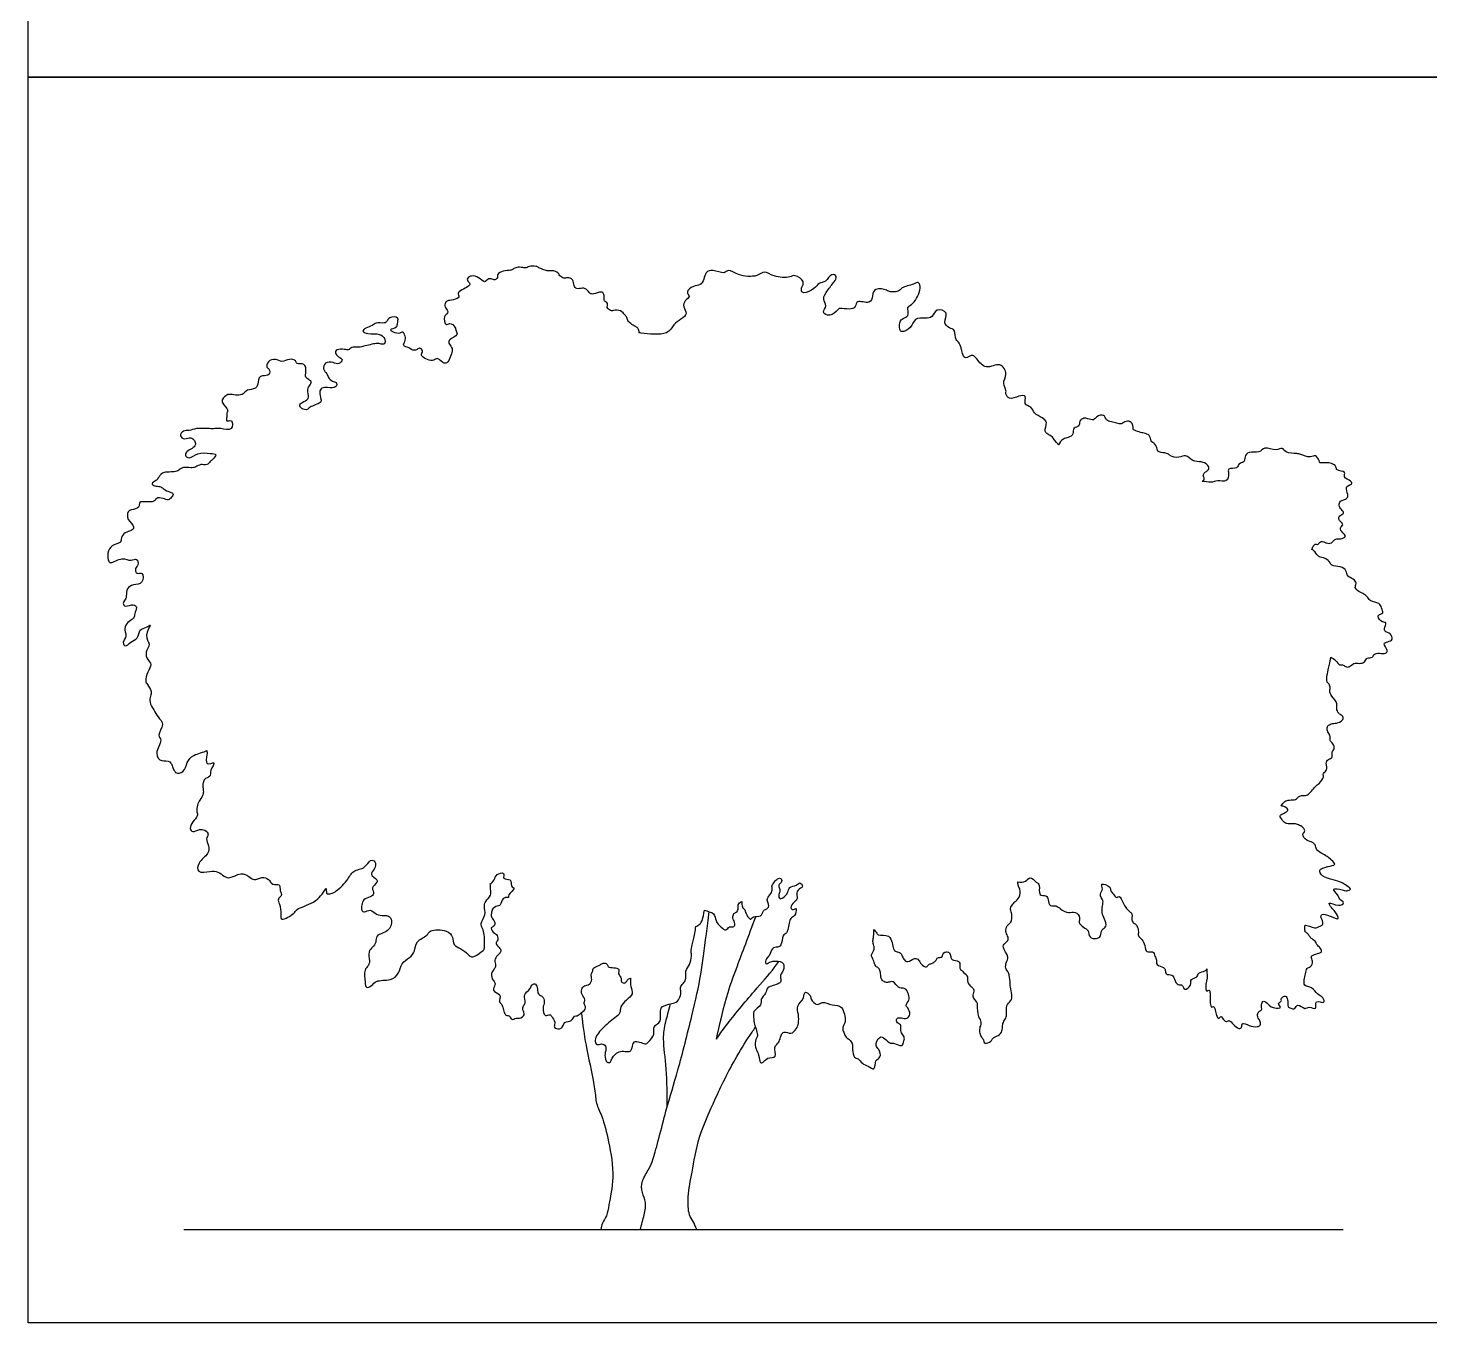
# Model space of a CAD drawing. Header units: millimetres. Extents: x 34 to 295, y 0 to 64.
# Drawn here: x 34.25 to 59.15, y 0.16 to 23.16 of the extents above; entities that cross this region are included whole.
import ezdxf

# ---------------------------------------------------------------- set-up
doc = ezdxf.new("R2010")
doc.units = ezdxf.units.MM
for name, color, linetype, true_color in [('AG-DIAGRAM', 7, 'Continuous', 0xfecc66), ('AG-PLANTS', 7, 'Continuous', 0x66ccff), ('X-VPRT', 6, 'Continuous', 0xff00ff)]:
    doc.layers.add(name, color=color, linetype=linetype, true_color=true_color)

msp = doc.modelspace()

# ---------------------------------------------------------------- linework, layer by layer
at = {"layer": 'AG-DIAGRAM'}
msp.add_lwpolyline([(37.015, 1.815), (57.603, 1.815)], dxfattribs=at)
at = {"layer": 'AG-PLANTS'}
for points, knots in [([(45.104, 17.743), (45.101, 17.77), (45.089, 17.825), (45.045, 17.85), (44.996, 17.871), (44.907, 17.94), (44.898, 17.978), (44.87, 18.045), (44.843, 18.059), (44.779, 18.154), (44.647, 18.141), (44.612, 18.127), (44.536, 18.169), (44.533, 18.208), (44.554, 18.273), (44.475, 18.305), (44.482, 18.369), (44.477, 18.437), (44.43, 18.486), (44.292, 18.422), (44.226, 18.435), (44.205, 18.476), (44.143, 18.532), (44.096, 18.538), (43.987, 18.512), (43.934, 18.579), (43.94, 18.7), (43.825, 18.725), (43.768, 18.703), (43.687, 18.749), (43.68, 18.795), (43.585, 18.858), (43.472, 18.825), (43.319, 18.897), (43.276, 18.929), (43.145, 18.931), (43.116, 18.894), (43.03, 18.897), (42.927, 18.917), (42.864, 18.872), (42.818, 18.846), (42.687, 18.849), (42.576, 18.79), (42.596, 18.72), (42.536, 18.67), (42.48, 18.706), (42.409, 18.703), (42.351, 18.615), (42.255, 18.739), (42.129, 18.763), (42.051, 18.723), (42.044, 18.67), (42.098, 18.629), (42.099, 18.56), (41.855, 18.476), (41.903, 18.402), (41.898, 18.353), (41.764, 18.319), (41.667, 18.312), (41.638, 18.214), (41.694, 18.151), (41.713, 18.086), (41.62, 18.047), (41.658, 17.843), (41.74, 17.936), (41.844, 17.847), (41.842, 17.779), (41.899, 17.698), (41.726, 17.63), (41.712, 17.557), (41.784, 17.482), (41.785, 17.401), (41.689, 17.13), (41.561, 17.266), (41.496, 17.297), (41.439, 17.215), (41.181, 17.329), (41.284, 17.414), (41.197, 17.491), (41.151, 17.426), (41.078, 17.433), (41.041, 17.457), (40.984, 17.49), (40.898, 17.51), (40.947, 17.589), (40.957, 17.681), (40.904, 17.772), (40.848, 17.719), (40.742, 17.742), (40.647, 17.807), (40.812, 17.835), (40.799, 17.898), (40.852, 18.035), (40.656, 18.025), (40.625, 17.945), (40.577, 17.905), (40.424, 17.931), (40.365, 17.863), (40.249, 17.834), (40.166, 17.767), (40.296, 17.709), (40.487, 17.741), (40.569, 17.658), (40.591, 17.624), (40.594, 17.527), (40.493, 17.549), (40.433, 17.561), (40.207, 17.499), (40.101, 17.479), (39.996, 17.495), (39.934, 17.422), (39.838, 17.464), (39.709, 17.437), (39.704, 17.383), (39.754, 17.31), (39.858, 17.277), (39.767, 17.168), (39.669, 17.223), (39.516, 17.228), (39.474, 17.094), (39.561, 17.019), (39.578, 16.949), (39.65, 16.874), (39.735, 16.874), (39.733, 16.755), (39.566, 16.77), (39.465, 16.77), (39.411, 16.692), (39.454, 16.567), (39.458, 16.488), (39.244, 16.435), (39.218, 16.362), (39.107, 16.39), (39.061, 16.448), (39.112, 16.517), (39.253, 16.555), (39.214, 16.694), (39.215, 16.778), (39.305, 16.86), (39.24, 16.912), (39.164, 16.948), (39.194, 17.054), (39.174, 17.216), (39.012, 17.177), (39.009, 17.258), (38.885, 17.29), (38.757, 17.205), (38.649, 17.291), (38.502, 17.247), (38.476, 17.122), (38.538, 17.106), (38.555, 16.977), (38.41, 16.983), (38.337, 16.952), (38.335, 16.786), (38.254, 16.738), (38.109, 16.724), (38.081, 16.645), (37.96, 16.625), (37.852, 16.652), (37.779, 16.646), (37.694, 16.572), (37.687, 16.484), (37.818, 16.379), (37.768, 16.314), (37.787, 16.253), (37.755, 16.149), (37.884, 16.221), (37.89, 15.976), (37.666, 16.054), (37.564, 16.038), (37.47, 16.038), (37.237, 16.057), (37.118, 15.996), (37.003, 16.015), (36.928, 15.906), (37.033, 15.838), (37.14, 15.902), (37.208, 15.83), (37.236, 15.753), (37.166, 15.68), (37.074, 15.646), (37.021, 15.568), (37.119, 15.491), (37.263, 15.627), (37.466, 15.599), (37.622, 15.591), (37.526, 15.493), (37.484, 15.46), (37.43, 15.38), (37.31, 15.419), (37.229, 15.351), (37.14, 15.342), (37.008, 15.362), (36.937, 15.312), (36.872, 15.258), (36.623, 15.286), (36.564, 15.161), (36.528, 15.116), (36.422, 15.067), (36.502, 15.013), (36.594, 15.018), (36.649, 14.977), (36.725, 14.921), (36.849, 14.899), (36.797, 14.816), (36.74, 14.757), (36.65, 14.809), (36.523, 14.819), (36.495, 14.731), (36.333, 14.741), (36.216, 14.748), (36.237, 14.624), (36.083, 14.6), (36.016, 14.573), (35.998, 14.413), (36.162, 14.303), (36.079, 14.214), (35.969, 14.207), (35.894, 14.103), (35.908, 14.008), (35.766, 13.987), (35.656, 13.885), (35.663, 13.707), (35.715, 13.628), (35.921, 13.775), (36.069, 13.671), (36.189, 13.757), (36.217, 13.61), (36.142, 13.572), (36.17, 13.435), (36.303, 13.515), (36.296, 13.271), (36.12, 13.276), (35.993, 13.211), (35.997, 13.071), (35.984, 13.005), (35.919, 12.938), (35.982, 12.862), (36.117, 12.939), (36.196, 12.861), (36.135, 12.757), (36.139, 12.673), (36.063, 12.631), (35.976, 12.557), (35.958, 12.431), (36.013, 12.357), (35.913, 12.248), (35.982, 12.147), (36.071, 12.264), (36.209, 12.304), (36.218, 12.485), (36.347, 12.494), (36.464, 12.601), (36.297, 12.352), (36.442, 12.219), (36.321, 12.072), (36.364, 11.934), (36.459, 11.856), (36.369, 11.717), (36.327, 11.561), (36.364, 11.496), (36.456, 11.375), (36.419, 11.291), (36.4, 11.176), (36.486, 11.044), (36.549, 10.917), (36.687, 10.793), (36.532, 10.592), (36.65, 10.507), (36.483, 10.275), (36.611, 10.106), (36.8, 10.18), (36.832, 9.887), (37.032, 9.933), (37.066, 10.118), (37.176, 10.258), (37.367, 10.291), (37.427, 10.324)], [325.026237, 325.026237, 325.026237, 325.026237, 325.303499, 325.612477, 325.931511, 326.371476, 326.647741, 326.992968, 327.227567, 327.65939, 328.127216, 328.395722, 328.763882, 329.023764, 329.342867, 329.693363, 330.014108, 330.362079, 330.668676, 331.177097, 331.506952, 331.787271, 332.164392, 332.461201, 332.888788, 333.248345, 333.687041, 334.102235, 334.439747, 334.818363, 335.102274, 335.520073, 335.984425, 336.517488, 336.846906, 337.307956, 337.586633, 337.965743, 338.403694, 338.760323, 339.062308, 339.550552, 339.996294, 340.322338, 340.651693, 340.980608, 341.323691, 341.68931, 342.164572, 342.645089, 343.016439, 343.290988, 343.621093, 343.923726, 344.557058, 344.876711, 345.136594, 345.620151, 346.035283, 346.41468, 346.800204, 347.106801, 347.496025, 348.004344, 348.35675, 348.802214, 349.161045, 349.510496, 350.039837, 350.369942, 350.773411, 351.175612, 351.806327, 352.286257, 352.620577, 352.995719, 353.61565, 353.988046, 354.353252, 354.692614, 355.035615, 355.319036, 355.671901, 356.020983, 356.373389, 356.797671, 357.177764, 357.490031, 357.944137, 358.288544, 358.738206, 359.060902, 359.49529, 359.993829, 360.373555, 360.689224, 361.193818, 361.586381, 362.056811, 362.416174, 362.841305, 363.443814, 363.868389, 364.147066, 364.503448, 364.874579, 365.229617, 365.868486, 366.332255, 366.745622, 367.120764, 367.542111, 368.005746, 368.271191, 368.668768, 369.051924, 369.454125, 369.891113, 370.384455, 370.820689, 371.251955, 371.61418, 372.033476, 372.390352, 372.749909, 373.265164, 373.693893, 374.064145, 374.544581, 374.881215, 375.479166, 375.824448, 376.242031, 376.575751, 376.934582, 377.408944, 377.869994, 378.265848, 378.683647, 379.019339, 379.382457, 379.809814, 380.29827, 380.762198, 381.075899, 381.516936, 382.019761, 382.484833, 382.976694, 383.395856, 383.698353, 384.101661, 384.563543, 384.923127, 385.435608, 385.833337, 386.325427, 386.68331, 387.131458, 387.584127, 387.94051, 388.371454, 388.746208, 389.257748, 389.588578, 389.937809, 390.292291, 390.662081, 391.159695, 391.73643, 392.174816, 392.587136, 393.230511, 393.722698, 394.159175, 394.573899, 394.975305, 395.419548, 395.805735, 396.170249, 396.569561, 397.00007, 397.362296, 397.741406, 398.299032, 398.92779, 399.358944, 399.765515, 400.106753, 400.486478, 400.931002, 401.348339, 401.748912, 402.232152, 402.612408, 402.99616, 403.638743, 404.096815, 404.435024, 404.826621, 405.158884, 405.570944, 405.912407, 406.338119, 406.756959, 407.110637, 407.474409, 407.891004, 408.342186, 408.695611, 409.223999, 409.63963, 410.027633, 410.519381, 410.868937, 411.361362, 411.906719, 412.289036, 412.733967, 413.191736, 413.56021, 414.024763, 414.537128, 415.087049, 415.422027, 416.038162, 416.583376, 417.006628, 417.425802, 417.799493, 418.206597, 418.60118, 419.126117, 419.652902, 420.135186, 420.608917, 420.965398, 421.342142, 421.680352, 422.176414, 422.547545, 422.992781, 423.366299, 423.739664, 424.193295, 424.652538, 425.029054, 425.506869, 425.864334, 426.321699, 426.822008, 427.329542, 427.802208, 428.172136, 428.760445, 429.303188, 429.832272, 430.320176, 430.747187, 431.263934, 431.795149, 432.159875, 432.661156, 433.051397, 433.494877, 434.017811, 434.53591, 435.064328, 435.66305, 436.082493, 436.742517, 437.276807, 437.786365, 438.410119, 438.898051, 439.461294, 440.02166, 440.683803, 440.683803, 440.683803, 440.683803]), ([(52.548, 15.752), (52.535, 15.767), (52.482, 15.829), (52.428, 15.917), (52.377, 15.924), (52.279, 15.993), (52.369, 16.157), (52.256, 16.239), (52.108, 16.302), (52.079, 16.437), (51.917, 16.459), (51.998, 16.64), (51.833, 16.625), (51.679, 16.542), (51.6, 16.66), (51.632, 16.717), (51.539, 16.851), (51.654, 17.001), (51.521, 17.244), (51.251, 17.067), (51.107, 17.278), (51.005, 17.373), (50.894, 17.26), (50.837, 17.378), (50.802, 17.573), (50.712, 17.609), (50.722, 17.805), (50.609, 17.82), (50.485, 17.924), (50.617, 18.114), (50.361, 18.187), (50.318, 18.01), (50.181, 17.994), (49.98, 18.014), (49.944, 17.822), (49.765, 17.74), (49.717, 17.804), (49.722, 17.969), (49.811, 18.001), (49.909, 18.062), (49.841, 18.202), (49.978, 18.259), (50.042, 18.389), (50.111, 18.522), (50.067, 18.667), (49.971, 18.591), (49.756, 18.558), (49.718, 18.458), (49.521, 18.471), (49.503, 18.508), (49.273, 18.551), (49.247, 18.403), (49.21, 18.235), (48.953, 18.341), (48.958, 18.188), (48.832, 18.151), (48.664, 18.187), (48.626, 18.147), (48.498, 18.013), (48.328, 18.102), (48.456, 18.226), (48.342, 18.344), (48.45, 18.501), (48.557, 18.637), (48.632, 18.745), (48.502, 18.807), (48.426, 18.631), (48.283, 18.64), (48.224, 18.512), (48.029, 18.435), (47.977, 18.48), (47.987, 18.558), (48.051, 18.658), (47.863, 18.787), (47.78, 18.715), (47.489, 18.726), (47.325, 18.859), (47.194, 18.724), (46.866, 18.749), (46.692, 18.883), (46.607, 18.775), (46.416, 18.87), (46.273, 18.825), (46.257, 18.693), (46.192, 18.576), (46.065, 18.587), (45.918, 18.472), (46.021, 18.383), (45.906, 18.317), (45.871, 18.203), (45.978, 18.081), (45.838, 17.977), (45.704, 17.896), (45.619, 17.68), (45.236, 17.722), (45.115, 17.741), (45.104, 17.743)], [279.402515, 279.402515, 279.402515, 279.402515, 279.559578, 280.072254, 280.364986, 280.774652, 281.295762, 281.753858, 282.286177, 282.755334, 283.217697, 283.690438, 284.143976, 284.694664, 285.124238, 285.445438, 285.937564, 286.490721, 287.082188, 287.74398, 288.373105, 288.834062, 289.271702, 289.688187, 290.284945, 290.674989, 291.211897, 291.632277, 292.117821, 292.661365, 293.209971, 293.715873, 294.193541, 294.75228, 295.304122, 295.849238, 296.177225, 296.692591, 297.093893, 297.50772, 297.964493, 298.428337, 298.942073, 299.470808, 299.907308, 300.314254, 300.931559, 301.346721, 301.893008, 302.181343, 302.763232, 303.241988, 303.731432, 304.32718, 304.741007, 305.201721, 305.743279, 306.049407, 306.601249, 307.072005, 307.541924, 308.015615, 308.565561, 309.153549, 309.580087, 309.969462, 310.504878, 310.969118, 311.457885, 312.046184, 312.344563, 312.705113, 313.126767, 313.690306, 314.113329, 314.822042, 315.3978, 315.917286, 316.679487, 317.266027, 317.680189, 318.271846, 318.751179, 319.223146, 319.682312, 320.152688, 320.665428, 321.052226, 321.480994, 321.92601, 322.403533, 322.904653, 323.441714, 324.033716, 324.931088, 325.026237, 325.026237, 325.026237, 325.026237]), ([(55.097, 15.099), (55.115, 15.112), (55.155, 15.153), (55.102, 15.206), (55.146, 15.268), (55.177, 15.277), (55.231, 15.332), (55.195, 15.411), (55.082, 15.46), (54.928, 15.444), (54.811, 15.598), (54.694, 15.508), (54.528, 15.548), (54.5, 15.602), (54.372, 15.616), (54.301, 15.632), (54.301, 15.724), (54.227, 15.798), (54.189, 15.818), (54.174, 15.935), (54.067, 15.958), (53.986, 15.978), (53.876, 16.014), (53.87, 16.047), (53.875, 16.097), (53.834, 16.182), (53.717, 16.17), (53.671, 16.104), (53.489, 16.165), (53.392, 16.18), (53.367, 16.305), (53.219, 16.259), (53.178, 16.177), (53.069, 16.219), (53.004, 16.233), (52.902, 16.184), (52.94, 16.069), (52.79, 16.065), (52.829, 15.933), (52.719, 15.875), (52.63, 15.869), (52.567, 15.793), (52.548, 15.752)], [263.366946, 263.366946, 263.366946, 263.366946, 263.713001, 264.035885, 264.370033, 264.621442, 264.961831, 265.321897, 265.780622, 266.303079, 266.831906, 267.3027, 267.827834, 268.14993, 268.619593, 268.959047, 269.339684, 269.762851, 270.037464, 270.462308, 270.878867, 271.29177, 271.730248, 271.951884, 272.246463, 272.631173, 273.052995, 273.405824, 273.971721, 274.388463, 274.797143, 275.265289, 275.647415, 276.067213, 276.425593, 276.831113, 277.222236, 277.645917, 278.071026, 278.505564, 278.909278, 279.402515, 279.402515, 279.402515, 279.402515]), ([(57.31, 14.009), (57.338, 14.003), (57.404, 13.992), (57.465, 14.101), (57.558, 14.067), (57.671, 14.125), (57.594, 14.189), (57.526, 14.276), (57.62, 14.33), (57.56, 14.387), (57.519, 14.429), (57.529, 14.499), (57.643, 14.528), (57.566, 14.608), (57.524, 14.672), (57.545, 14.763), (57.614, 14.77), (57.675, 14.799), (57.701, 14.87), (57.621, 15.015), (57.772, 15.049), (57.745, 15.124), (57.588, 15.163), (57.673, 15.29), (57.47, 15.286), (57.494, 15.372), (57.36, 15.458), (57.176, 15.414), (57.185, 15.476), (57.112, 15.589), (57.021, 15.511), (56.847, 15.587), (56.787, 15.599), (56.577, 15.601), (56.528, 15.718), (56.41, 15.63), (56.202, 15.741), (56.124, 15.589), (55.921, 15.651), (55.852, 15.544), (55.851, 15.432), (55.741, 15.428), (55.734, 15.318), (55.541, 15.347), (55.58, 15.244), (55.549, 15.075), (55.369, 15.133), (55.259, 15.063), (55.152, 15.111), (55.097, 15.099)], [243.458121, 243.458121, 243.458121, 243.458121, 243.851996, 244.277511, 244.68303, 245.087375, 245.458707, 245.870176, 246.227649, 246.563277, 246.891364, 247.213862, 247.601907, 247.977237, 248.363128, 248.733542, 249.06917, 249.407247, 249.757684, 250.242917, 250.681641, 250.983097, 251.469463, 251.851496, 252.351015, 252.671161, 253.180761, 253.72107, 253.992517, 254.430253, 254.839237, 255.396771, 255.764287, 256.353497, 256.760026, 257.207652, 257.807599, 258.284805, 258.850099, 259.290476, 259.706498, 260.089738, 260.472977, 260.973453, 261.343765, 261.838931, 262.357822, 262.830711, 263.366946, 263.366946, 263.366946, 263.366946]), ([(57.05, 13.896), (57.054, 13.931), (57.1, 14.004), (57.142, 13.975), (57.177, 14.006), (57.212, 14.044), (57.263, 14.026), (57.294, 14.017), (57.31, 14.009)], [241.602356, 241.602356, 241.602356, 241.602356, 242.040506, 242.291329, 242.564833, 242.860112, 243.153787, 243.458121, 243.458121, 243.458121, 243.458121]), ([(57.382, 11.979), (57.413, 11.968), (57.477, 11.924), (57.536, 11.828), (57.608, 11.854), (57.664, 11.791), (57.734, 11.826), (57.813, 11.887), (57.891, 11.863), (57.993, 11.884), (58.016, 11.982), (58.134, 11.96), (58.142, 12.042), (58.248, 12.057), (58.358, 12.031), (58.405, 12.105), (58.299, 12.225), (58.397, 12.258), (58.5, 12.286), (58.45, 12.413), (58.359, 12.42), (58.323, 12.481), (58.389, 12.606), (58.296, 12.593), (58.193, 12.705), (58.265, 12.75), (58.325, 12.76), (58.283, 12.86), (58.254, 12.951), (58.078, 12.963), (58.051, 13.043), (57.974, 13.105), (57.881, 13.142), (57.798, 13.213), (57.85, 13.296), (57.79, 13.375), (57.662, 13.411), (57.67, 13.528), (57.555, 13.597), (57.395, 13.597), (57.379, 13.664), (57.291, 13.749), (57.151, 13.749), (57.129, 13.837), (57.07, 13.884), (57.05, 13.896)], [224.508699, 224.508699, 224.508699, 224.508699, 224.933093, 225.365589, 225.697012, 226.049841, 226.402077, 226.816135, 227.192249, 227.601309, 227.983435, 228.386911, 228.710948, 229.12769, 229.570544, 229.899365, 230.371366, 230.734073, 231.138418, 231.561344, 231.949922, 232.275628, 232.713177, 233.048805, 233.521152, 233.852289, 234.141645, 234.540777, 234.950971, 235.474454, 235.843324, 236.253443, 236.691427, 237.097335, 237.46978, 237.86263, 238.326459, 238.737255, 239.210439, 239.725871, 240.044099, 240.49941, 240.967708, 241.416719, 241.602356, 241.602356, 241.602356, 241.602356]), ([(56.502, 9.339), (56.517, 9.369), (56.563, 9.424), (56.651, 9.452), (56.766, 9.433), (56.823, 9.542), (56.987, 9.499), (57.099, 9.691), (57.18, 9.733), (57.27, 9.848), (57.234, 9.922), (57.338, 9.971), (57.288, 10.094), (57.332, 10.172), (57.433, 10.191), (57.387, 10.305), (57.462, 10.348), (57.429, 10.45), (57.355, 10.499), (57.394, 10.571), (57.307, 10.683), (57.323, 10.765), (57.397, 10.803), (57.485, 10.806), (57.596, 10.844), (57.618, 10.937), (57.535, 10.965), (57.518, 10.991), (57.474, 11.069), (57.517, 11.159), (57.392, 11.286), (57.357, 11.38), (57.385, 11.449), (57.347, 11.517), (57.309, 11.531), (57.308, 11.662), (57.329, 11.685), (57.382, 11.979)], [210.563689, 210.563689, 210.563689, 210.563689, 210.989993, 211.393707, 211.827164, 212.245762, 212.745448, 213.341111, 213.766626, 214.250395, 214.588202, 214.977928, 215.431186, 215.811812, 216.188219, 216.593426, 216.943863, 217.34985, 217.723496, 218.061303, 218.550137, 218.909305, 219.273959, 219.681951, 220.131363, 220.485253, 220.845812, 221.087419, 221.46634, 221.863361, 222.410313, 222.829369, 223.181802, 223.53336, 223.788741, 224.25586, 224.508699, 224.508699, 224.508699, 224.508699]), ([(37.427, 10.324), (37.426, 10.298), (37.436, 10.258), (37.38, 10.032), (37.61, 10.153), (37.47, 9.967), (37.506, 9.85), (37.344, 9.827), (37.356, 9.634), (37.371, 9.549), (37.299, 9.44), (37.251, 9.361), (37.241, 9.233), (37.274, 9.157), (37.169, 9.061), (37.111, 8.942), (37.172, 8.858), (37.293, 8.934), (37.389, 8.918), (37.47, 8.838), (37.395, 8.755), (37.468, 8.629), (37.464, 8.478), (37.262, 8.352), (37.244, 8.129), (37.484, 8.184), (37.62, 8.177), (37.73, 8.09), (37.833, 8.039), (38.027, 8.164), (38.17, 8.096), (38.26, 8.002), (38.399, 8.085), (38.529, 8.051), (38.578, 7.922), (38.736, 7.967), (38.714, 7.826), (38.774, 7.748), (38.668, 7.685), (38.724, 7.592), (38.748, 7.426), (38.727, 7.278), (38.994, 7.43), (39.009, 7.519), (39.356, 7.608), (39.483, 7.781), (39.542, 7.875)], [440.683803, 440.683803, 440.683803, 440.683803, 441.059399, 441.590212, 442.04798, 442.551042, 442.993151, 443.448923, 443.997577, 444.401671, 444.867095, 445.286941, 445.756246, 446.116796, 446.604267, 447.083887, 447.43603, 447.907997, 448.327521, 448.727591, 449.118964, 449.607866, 450.10158, 450.745606, 451.260101, 451.850991, 452.360885, 452.848288, 453.280925, 453.89242, 454.407554, 454.856826, 455.362175, 455.826732, 456.286144, 456.732324, 457.168156, 457.555773, 457.951438, 458.352985, 458.92787, 459.322507, 459.970997, 460.380159, 461.134784, 461.907563, 461.907563, 461.907563, 461.907563]), ([(55.185, 6.443), (55.179, 6.397), (55.199, 6.312), (55.178, 6.234), (55.159, 6.164), (55.168, 6.018), (55.228, 6.09), (55.243, 6.003), (55.243, 5.934), (55.236, 5.844), (55.259, 5.746), (55.312, 5.795), (55.337, 5.7), (55.349, 5.626), (55.389, 5.539), (55.436, 5.615), (55.457, 5.566), (55.521, 5.488), (55.585, 5.549), (55.653, 5.454), (55.742, 5.374), (55.814, 5.398), (55.795, 5.511), (55.939, 5.425), (56.068, 5.411), (56.142, 5.437), (56.132, 5.527), (56.1, 5.549), (56.071, 5.636), (56.11, 5.696), (56.173, 5.712), (56.138, 5.803), (56.197, 5.918), (56.321, 5.744), (56.437, 5.748), (56.52, 5.75), (56.423, 5.836), (56.523, 5.866), (56.487, 5.928), (56.585, 5.981), (56.627, 5.897), (56.61, 5.764), (56.672, 5.75), (56.754, 5.717), (56.791, 5.85), (56.926, 5.705), (56.996, 5.796), (57.15, 5.688), (57.085, 5.921), (57.294, 5.805), (57.246, 5.957), (57.138, 5.984), (57.06, 6.128), (56.903, 6.129), (56.907, 6.258), (56.939, 6.353), (56.95, 6.464), (57.034, 6.473), (57.077, 6.58), (57.02, 6.659), (57.074, 6.691), (57.169, 6.725), (57.233, 6.738), (57.208, 6.817), (57.138, 6.856), (57.115, 6.944), (57.023, 6.982), (56.984, 7.076), (56.92, 7.098), (56.926, 7.162), (56.912, 7.257), (57.104, 7.137), (57.189, 7.21), (57.25, 7.221), (57.237, 7.322), (57.201, 7.357), (57.221, 7.436), (57.368, 7.389), (57.569, 7.288), (57.456, 7.475), (57.402, 7.516), (57.312, 7.659), (57.517, 7.541), (57.652, 7.616), (57.524, 7.682), (57.525, 7.76), (57.367, 7.895), (57.6, 7.85), (57.655, 7.82), (57.766, 7.859), (57.66, 7.924), (57.573, 7.987), (57.432, 8.029), (57.227, 8.075), (57.186, 8.165), (57.19, 8.224), (57.287, 8.243), (57.329, 8.268), (57.502, 8.287), (57.388, 8.381), (57.323, 8.444), (57.224, 8.493), (57.119, 8.558), (57.114, 8.651), (57.057, 8.699), (56.954, 8.712), (56.859, 8.837), (56.936, 8.877), (56.899, 8.964), (56.808, 9.005), (56.74, 9.028), (56.588, 9.009), (56.533, 9.076), (56.46, 9.17), (56.533, 9.198), (56.615, 9.238), (56.633, 9.282), (56.568, 9.326), (56.514, 9.338), (56.502, 9.339)], [164.438978, 164.438978, 164.438978, 164.438978, 164.930219, 165.297412, 165.689406, 166.122632, 166.392392, 166.718534, 167.093278, 167.514381, 167.881091, 168.135096, 168.49643, 168.910121, 169.247474, 169.551379, 169.807034, 170.206461, 170.527467, 170.95258, 171.417864, 171.727788, 172.076868, 172.545635, 173.053151, 173.388351, 173.753107, 174.020934, 174.406602, 174.751767, 175.047046, 175.441008, 175.817042, 176.360684, 176.836131, 177.120183, 177.490506, 177.829535, 178.127816, 178.500468, 178.865435, 179.337416, 179.644669, 180.004913, 180.390819, 180.882007, 181.276859, 181.719155, 182.181532, 182.657043, 183.045244, 183.499287, 184.020515, 184.497038, 184.920362, 185.36842, 185.785679, 186.13808, 186.563725, 186.941496, 187.232604, 187.673111, 187.979178, 188.313552, 188.692873, 189.078672, 189.488844, 189.9076, 190.223845, 190.558099, 190.87023, 191.42509, 191.856854, 192.154881, 192.545875, 192.849813, 193.149848, 193.667729, 194.187251, 194.673753, 195.099268, 195.495589, 196.043136, 196.469257, 196.882728, 197.281613, 197.74674, 198.266411, 198.65866, 199.014297, 199.40367, 199.86068, 200.384163, 200.990672, 201.385226, 201.675225, 202.064598, 202.404279, 202.867834, 203.275289, 203.704863, 204.152372, 204.611546, 204.998877, 205.339877, 205.778354, 206.254215, 206.574361, 206.942608, 207.362125, 207.730994, 208.232009, 208.630567, 209.042847, 209.36648, 209.777596, 210.020055, 210.44751, 210.563689, 210.563689, 210.563689, 210.563689]), ([(39.542, 7.875), (39.544, 7.848), (39.55, 7.802), (39.551, 7.771), (39.642, 7.781), (39.704, 7.807), (39.933, 8.007), (40.003, 8.205), (40.246, 8.219), (40.31, 8.393), (40.437, 8.361), (40.414, 8.208), (40.299, 8.121), (40.417, 8.061), (40.443, 8.028)], [461.907563, 461.907563, 461.907563, 461.907563, 462.163881, 462.395886, 462.761181, 463.129793, 463.857889, 464.466716, 465.08109, 465.613133, 465.996838, 466.486974, 466.926766, 467.414003, 467.414003, 467.414003, 467.414003]), ([(40.443, 8.028), (40.454, 8.011), (40.449, 7.968), (40.335, 7.891), (40.41, 7.776), (40.324, 7.717), (40.197, 7.684), (40.177, 7.581), (40.162, 7.48), (40.228, 7.444), (40.334, 7.517), (40.43, 7.401), (40.566, 7.388), (40.655, 7.396), (40.727, 7.297), (40.662, 7.092), (40.414, 7.058), (40.438, 6.913), (40.37, 6.829), (40.279, 6.75), (40.324, 6.588), (40.294, 6.493), (40.208, 6.426), (40.238, 6.219), (40.236, 6.089), (40.363, 6.147), (40.424, 6.252), (40.69, 6.23), (40.844, 6.355), (40.871, 6.551), (41.03, 6.639), (41.126, 6.755), (41.129, 6.947), (41.348, 7.027), (41.375, 7.149), (41.693, 7.147), (41.802, 7.013), (41.79, 6.861), (41.945, 6.805), (42.06, 6.707), (42.144, 6.622), (42.295, 6.748), (42.364, 6.793), (42.348, 6.906), (42.358, 7.05), (42.326, 7.164), (42.267, 7.253), (42.391, 7.402), (42.342, 7.554), (42.367, 7.648), (42.484, 7.744), (42.46, 7.858), (42.461, 7.921), (42.458, 7.953)], [467.414003, 467.414003, 467.414003, 467.414003, 467.708117, 468.168147, 468.597655, 468.987029, 469.460702, 469.88043, 470.291227, 470.604159, 471.037808, 471.52061, 472.012967, 472.396483, 472.818858, 473.398122, 474.012518, 474.461241, 474.895463, 475.338376, 475.866156, 476.278962, 476.692212, 477.307481, 477.724223, 478.142039, 478.601213, 479.263002, 479.839231, 480.41106, 480.965326, 481.4761, 482.031674, 482.636521, 483.069146, 483.774241, 484.31001, 484.789685, 485.302631, 485.836842, 486.2509, 486.810256, 487.186955, 487.614148, 488.132927, 488.59381, 488.995854, 489.549599, 490.068676, 490.476131, 490.97334, 491.411075, 491.825186, 491.825186, 491.825186, 491.825186]), ([(42.458, 7.953), (42.48, 7.954), (42.538, 8.033), (42.552, 8.126), (42.73, 8.177), (42.661, 8.02), (42.847, 8.058), (42.811, 7.909), (42.924, 7.873), (42.775, 7.778), (42.779, 7.73), (42.781, 7.715)], [491.825186, 491.825186, 491.825186, 491.825186, 492.236265, 492.676576, 493.131782, 493.526578, 493.977677, 494.419696, 494.76361, 495.270419, 495.489418, 495.489418, 495.489418, 495.489418]), ([(46.923, 7.643), (46.926, 7.609), (46.918, 7.54), (46.988, 7.498), (46.986, 7.446), (47.038, 7.357), (47.088, 7.308), (47.122, 7.395), (47.276, 7.355), (47.294, 7.491), (47.39, 7.512), (47.409, 7.567), (47.385, 7.629), (47.363, 7.702), (47.449, 7.777), (47.47, 7.863), (47.451, 7.928), (47.507, 7.989), (47.55, 8.054), (47.639, 8.06), (47.632, 7.973), (47.567, 7.939), (47.599, 7.87), (47.606, 7.814), (47.568, 7.752), (47.596, 7.68), (47.664, 7.703), (47.751, 7.792), (47.756, 7.913), (47.894, 7.912), (47.952, 8.001), (48.035, 7.896), (47.9, 7.853), (47.898, 7.745), (47.918, 7.676), (47.823, 7.619), (47.776, 7.502), (47.849, 7.491), (47.879, 7.513), (47.887, 7.52)], [553.032416, 553.032416, 553.032416, 553.032416, 553.455774, 553.805045, 554.098135, 554.536729, 554.834656, 555.171296, 555.6437, 556.080657, 556.47394, 556.768707, 557.1116, 557.460595, 557.896065, 558.291646, 558.621949, 558.994104, 559.373537, 559.711098, 560.048658, 560.383395, 560.720458, 561.039928, 561.395637, 561.720209, 562.035452, 562.507926, 562.934973, 563.394124, 563.775585, 564.13935, 564.575743, 564.995138, 565.32905, 565.763396, 566.185121, 566.514359, 566.653112, 566.653112, 566.653112, 566.653112]), ([(49.269, 7.142), (49.287, 7.125), (49.328, 7.08), (49.331, 7.034), (49.558, 7.057), (49.593, 6.911), (49.614, 6.802), (49.656, 6.744), (49.756, 6.737), (49.771, 6.669), (49.808, 6.601), (49.876, 6.549), (49.986, 6.649), (50.075, 6.607), (50.099, 6.525), (50.21, 6.455), (50.238, 6.533), (50.297, 6.536), (50.351, 6.568), (50.381, 6.61), (50.409, 6.659), (50.494, 6.637), (50.483, 6.728), (50.574, 6.753), (50.618, 6.739), (50.638, 6.664), (50.646, 6.596), (50.788, 6.593), (50.803, 6.515), (50.784, 6.448), (50.864, 6.384), (50.95, 6.307), (50.92, 6.229), (50.967, 6.155), (51.017, 6.116), (51.057, 6.07), (51.017, 5.976), (51.046, 5.908), (51.105, 5.846), (51.1, 5.79), (51.113, 5.593), (51.19, 5.506), (51.149, 5.412), (51.139, 5.328), (51.166, 5.242), (51.217, 5.204), (51.224, 5.095), (51.364, 5.151), (51.368, 5.22), (51.482, 5.255), (51.557, 5.338), (51.549, 5.433), (51.573, 5.517), (51.632, 5.588), (51.621, 5.692), (51.623, 5.822), (51.734, 5.89), (51.712, 6.021), (51.687, 6.148), (51.692, 6.213), (51.672, 6.386), (51.599, 6.45), (51.617, 6.567), (51.681, 6.652), (51.544, 6.825), (51.589, 6.901), (51.678, 6.96), (51.634, 7.052), (51.599, 7.129), (51.647, 7.238), (51.715, 7.262), (51.732, 7.418), (51.682, 7.498), (51.723, 7.578), (51.777, 7.643), (51.867, 7.705), (51.873, 7.866), (51.827, 7.918), (51.828, 7.971), (51.829, 7.993)], [612.301383, 612.301383, 612.301383, 612.301383, 612.492585, 612.812241, 613.385992, 613.868942, 614.31896, 614.6622, 615.057881, 615.388172, 615.76324, 616.115251, 616.596343, 616.970763, 617.370564, 617.798839, 618.122091, 618.435397, 618.768401, 619.076007, 619.37403, 619.708411, 620.046914, 620.428411, 620.701915, 621.062086, 621.387339, 621.849717, 622.190225, 622.523136, 622.941704, 623.382094, 623.74168, 624.122992, 624.465895, 624.773148, 625.178851, 625.542193, 625.916937, 626.233735, 626.822729, 627.266516, 627.669379, 628.064175, 628.453884, 628.791237, 629.165981, 629.610352, 629.941492, 630.383314, 630.820514, 631.224985, 631.61777, 632.011955, 632.441914, 632.911474, 633.358275, 633.829083, 634.306956, 634.661444, 635.206482, 635.617152, 636.048009, 636.462804, 637.05017, 637.418417, 637.824325, 638.21786, 638.612837, 639.046486, 639.391986, 639.894851, 640.300837, 640.676951, 641.071082, 641.504401, 642.01546, 642.379901, 642.666354, 642.666354, 642.666354, 642.666354]), ([(51.829, 7.993), (51.872, 7.984), (51.97, 7.976), (52.041, 8.11), (52.154, 7.976), (52.231, 7.942), (52.176, 7.73), (52.344, 7.762), (52.363, 7.67), (52.39, 7.546), (52.514, 7.58), (52.58, 7.505), (52.723, 7.42), (52.846, 7.479), (52.948, 7.352), (52.894, 7.266), (52.992, 7.18), (53.092, 7.132), (53.083, 6.995), (53.225, 6.97), (53.306, 7.025), (53.307, 7.148), (53.418, 7.19), (53.362, 7.337), (53.317, 7.433), (53.324, 7.568), (53.355, 7.656), (53.257, 7.775), (53.358, 7.854), (53.272, 7.992), (53.486, 7.905), (53.464, 7.832), (53.523, 7.777), (53.58, 7.689), (53.633, 7.763), (53.7, 7.606), (53.735, 7.538), (53.806, 7.46), (53.871, 7.427), (53.834, 7.281), (53.917, 7.248), (53.946, 7.2), (53.979, 7.105), (53.949, 7.03), (54.036, 6.967), (54.089, 6.867), (54.094, 6.718), (54.237, 6.772), (54.257, 6.668), (54.298, 6.604), (54.273, 6.507), (54.423, 6.476), (54.449, 6.426), (54.446, 6.335), (54.581, 6.35), (54.601, 6.26), (54.663, 6.144), (54.759, 6.177), (54.773, 6.037), (54.923, 6.153), (54.876, 6.273), (55.027, 6.287), (55.021, 6.389), (55.155, 6.396), (55.174, 6.43), (55.185, 6.443)], [642.666354, 642.666354, 642.666354, 642.666354, 643.156706, 643.591673, 644.083799, 644.468247, 644.999695, 645.444711, 645.826908, 646.264547, 646.683318, 647.101547, 647.630335, 648.092983, 648.570287, 648.953473, 649.404483, 649.842406, 650.284973, 650.743648, 651.14084, 651.583407, 651.987501, 652.47249, 652.92893, 653.409481, 653.814055, 654.286022, 654.71256, 655.103669, 655.620342, 655.955269, 656.336828, 656.72619, 657.008286, 657.499042, 657.909712, 658.331271, 658.670475, 659.145477, 659.507028, 659.82404, 660.243119, 660.597607, 661.003921, 661.472689, 661.924936, 662.350802, 662.736708, 663.112742, 663.484865, 663.965804, 664.279443, 664.631376, 665.05891, 665.447227, 665.906924, 666.265033, 666.651826, 667.128061, 667.552817, 667.994362, 668.362652, 668.809644, 669.120594, 669.120594, 669.120594, 669.120594]), ([(42.781, 7.715), (42.748, 7.715), (42.668, 7.711), (42.642, 7.574), (42.603, 7.569), (42.494, 7.531), (42.48, 7.453), (42.466, 7.361), (42.54, 7.291), (42.543, 7.196), (42.439, 7.179), (42.53, 7.063), (42.574, 7.069), (42.611, 6.954), (42.531, 6.896), (42.637, 6.813), (42.655, 6.742), (42.58, 6.684), (42.523, 6.603), (42.564, 6.504), (42.533, 6.439), (42.472, 6.39), (42.481, 6.263), (42.539, 6.214), (42.55, 6.158), (42.477, 6.052), (42.634, 6.003), (42.634, 5.926), (42.607, 5.859), (42.668, 5.811), (42.688, 5.745), (42.706, 5.65), (42.746, 5.608), (42.81, 5.624), (42.826, 5.52), (42.92, 5.582), (42.976, 5.556), (43.09, 5.624), (43.028, 5.717), (43.039, 5.79), (43.099, 5.84), (43.028, 5.99), (43.178, 6.078), (43.193, 6.179), (43.273, 6.183), (43.298, 6.087), (43.301, 5.994), (43.354, 5.977), (43.422, 5.922), (43.413, 5.801), (43.384, 5.753), (43.417, 5.578), (43.52, 5.649), (43.549, 5.597), (43.621, 5.503), (43.588, 5.426), (43.604, 5.386), (43.74, 5.36), (43.762, 5.521), (43.909, 5.499), (43.946, 5.621), (44.005, 5.602), (44.071, 5.669), (44.182, 5.743), (44.106, 5.83), (44.16, 5.898), (44.077, 5.987), (44.069, 6.087), (44.127, 6.153), (44.223, 6.155), (44.274, 6.256), (44.237, 6.344), (44.281, 6.394), (44.276, 6.471), (44.391, 6.494), (44.452, 6.555), (44.538, 6.54), (44.543, 6.471), (44.652, 6.469), (44.762, 6.447), (44.718, 6.351), (44.793, 6.3), (44.766, 6.207), (44.863, 6.176), (44.898, 6.275), (44.936, 6.277), (44.949, 6.282)], [495.489418, 495.489418, 495.489418, 495.489418, 495.914896, 496.372969, 496.623575, 497.057597, 497.426161, 497.820067, 498.239006, 498.608992, 498.952906, 499.391851, 499.667661, 500.085669, 500.444887, 500.889879, 501.227232, 501.623572, 502.034241, 502.452622, 502.7962, 503.159897, 503.615067, 503.975821, 504.280814, 504.694505, 505.167681, 505.515552, 505.855367, 506.200282, 506.557496, 506.973481, 507.275917, 507.576861, 507.930427, 508.310253, 508.648756, 509.072485, 509.480769, 509.831205, 510.173768, 510.660757, 511.183185, 511.585944, 511.88997, 512.294905, 512.693257, 512.98489, 513.367489, 513.810021, 514.152669, 514.640864, 515.017858, 515.307264, 515.763552, 516.129358, 516.379965, 516.814195, 517.283591, 517.74216, 518.165079, 518.446105, 518.855326, 519.306307, 519.694566, 520.041379, 520.482923, 520.895937, 521.268325, 521.664006, 522.082527, 522.477323, 522.805511, 523.140439, 523.570579, 523.969706, 524.319087, 524.621336, 525.04995, 525.454831, 525.82179, 526.189875, 526.566963, 526.911027, 527.307378, 527.598031, 527.598031, 527.598031, 527.598031]), ([(46.108, 7.196), (46.131, 7.209), (46.215, 7.254), (46.234, 7.334), (46.262, 7.485)], [546.9009307, 546.9009307, 546.9009307, 546.9009307, 547.1041032, 547.6092104, 547.6092104, 547.6092104, 547.6092104]), ([(46.262, 7.485), (46.308, 7.47), (46.459, 7.443), (46.448, 7.292), (46.55, 7.191), (46.644, 7.11), (46.701, 7.208), (46.758, 7.179), (46.824, 7.218), (46.774, 7.32), (46.758, 7.353), (46.775, 7.438), (46.832, 7.444), (46.874, 7.522), (46.842, 7.587), (46.896, 7.632), (46.923, 7.643)], [547.60921, 547.60921, 547.60921, 547.60921, 548.151996, 548.629368, 549.142303, 549.562903, 549.943475, 550.253399, 550.565702, 550.985934, 551.263675, 551.625514, 551.92758, 552.297902, 552.636405, 553.032416, 553.032416, 553.032416, 553.032416]), ([(47.887, 7.52), (47.893, 7.477), (47.88, 7.38), (47.779, 7.347), (47.768, 7.256), (47.738, 7.146), (47.728, 7.077), (47.633, 7.046), (47.643, 6.855), (47.556, 6.828), (47.454, 6.824), (47.424, 6.674), (47.355, 6.637), (47.326, 6.508), (47.43, 6.569), (47.489, 6.591), (47.639, 6.575), (47.666, 6.528), (47.68, 6.447), (47.646, 6.386), (47.596, 6.332), (47.63, 6.241), (47.59, 6.165), (47.354, 6.131), (47.367, 6.004), (47.245, 5.914), (47.289, 5.794), (47.108, 5.701), (47.142, 5.578), (47.127, 5.488), (47.233, 5.264), (47.15, 5.169), (47.173, 5.012), (47.231, 4.923), (47.24, 4.765), (47.315, 4.783), (47.37, 4.882), (47.573, 4.851), (47.471, 5.067), (47.593, 5.128), (47.602, 5.232), (47.67, 5.36), (47.802, 5.268), (47.9, 5.382), (47.936, 5.478), (47.939, 5.634), (47.883, 5.795), (48.039, 5.908), (48.029, 6.074), (48.154, 5.966), (48.143, 5.91), (48.264, 5.772), (48.353, 5.88), (48.529, 5.786), (48.73, 5.813), (48.767, 5.519), (48.758, 5.492), (48.697, 5.372), (48.747, 5.307), (48.765, 5.225), (48.893, 5.158), (48.888, 5.018), (48.911, 4.86), (48.998, 4.86), (49.059, 4.75), (49.166, 4.734), (49.301, 4.616), (49.279, 4.837), (49.408, 4.86), (49.368, 5.03), (49.277, 5.067), (49.363, 5.266), (49.468, 5.21), (49.559, 5.105), (49.634, 5.14), (49.772, 5.044), (49.807, 5.169), (49.818, 5.241), (49.752, 5.305), (49.743, 5.389), (49.756, 5.457), (49.659, 5.49), (49.678, 5.586), (49.763, 5.573), (49.86, 5.554), (49.928, 5.637), (49.878, 5.753), (49.821, 5.796), (49.91, 5.889), (49.884, 5.991), (49.854, 6.082), (49.792, 6.106), (49.699, 6.097), (49.622, 6.242), (49.526, 6.2), (49.463, 6.204), (49.407, 6.252), (49.39, 6.31), (49.388, 6.4), (49.357, 6.466), (49.296, 6.482), (49.278, 6.563), (49.244, 6.646), (49.212, 6.697), (49.293, 6.791), (49.263, 6.874), (49.246, 6.947), (49.271, 7.026), (49.271, 7.103), (49.269, 7.142)], [566.653112, 566.653112, 566.653112, 566.653112, 567.136781, 567.538902, 567.92801, 568.388396, 568.72265, 569.104931, 569.65111, 570.019196, 570.42028, 570.906976, 571.298494, 571.683354, 572.055067, 572.429453, 572.92744, 573.226224, 573.598329, 573.951277, 574.298592, 574.690184, 575.053002, 575.664848, 576.093633, 576.57882, 577.003046, 577.553703, 577.986392, 578.40335, 579.040549, 579.493192, 579.999578, 580.463408, 580.950045, 581.23745, 581.678435, 582.174028, 582.71037, 583.152202, 583.586931, 584.035941, 584.497407, 584.970346, 585.406898, 585.93436, 586.45806, 587.022661, 587.45739, 587.888789, 588.230703, 588.735641, 589.153457, 589.724868, 590.285705, 590.946036, 591.210174, 591.670631, 592.038877, 592.416739, 592.891971, 593.392447, 593.896859, 594.24669, 594.69026, 595.150877, 595.598155, 596.106927, 596.531901, 597.027066, 597.415111, 597.95236, 598.357376, 598.839324, 599.202603, 599.683245, 600.094194, 600.457099, 600.84689, 601.233, 601.557679, 601.945757, 602.28938, 602.65266, 603.069296, 603.461483, 603.920856, 604.238018, 604.667765, 605.102393, 605.506315, 605.831515, 606.222921, 606.720564, 607.11182, 607.445111, 607.793065, 608.121536, 608.525197, 608.87421, 609.185824, 609.559311, 609.968964, 610.273775, 610.712781, 611.100974, 611.462038, 611.843636, 612.301383, 612.301383, 612.301383, 612.301383]), ([(45.118, 1.815), (45.149, 1.901), (45.188, 2.073), (45.238, 2.299), (45.142, 2.468), (45.139, 2.683), (45.286, 2.903), (45.366, 3.078), (45.582, 3.971), (45.793, 4.632), (46.04, 5.609), (46.212, 6.363), (46.266, 6.845), (46.327, 7.319), (46.345, 7.461)], [0, 0, 0, 0, 0.702034, 1.332725, 1.906729, 2.517631, 3.181841, 3.779764, 5.033483, 6.211573, 7.549249, 8.715791, 9.863006, 10.307838, 10.307838, 10.307838, 10.307838]), ([(46.473, 5.197), (46.519, 5.416), (46.679, 6.07), (46.828, 6.443), (47.046, 7.036), (47.175, 7.376)], [0.749458, 0.749458, 0.749458, 0.749458, 1.99179, 2.946606, 4.07128, 4.07128, 4.07128, 4.07128]), ([(44.949, 6.282), (44.949, 6.232), (44.943, 6.135), (45.009, 5.993), (44.869, 5.891), (44.763, 5.779), (44.769, 5.644), (44.666, 5.578), (44.443, 5.387), (44.361, 5.288), (44.305, 5.185), (44.343, 5.075), (44.437, 5.13), (44.514, 5.077), (44.513, 4.99), (44.483, 4.922), (44.512, 4.762), (44.604, 4.788), (44.611, 4.868), (44.757, 5.023), (44.997, 4.93), (44.971, 5.222), (45.212, 5.089), (45.263, 5.144), (45.39, 5.277), (45.341, 5.431), (45.463, 5.479), (45.492, 5.569), (45.469, 5.698), (45.515, 5.81), (45.741, 5.823), (45.821, 5.909), (45.852, 6.032), (45.822, 6.115), (45.882, 6.189), (45.942, 6.249), (45.91, 6.413), (46.007, 6.512), (46.038, 6.673), (46.019, 6.743), (46.039, 6.88), (46.069, 6.967), (46.098, 7.12), (46.108, 7.196)], [527.598031, 527.598031, 527.598031, 527.598031, 528.11579, 528.605645, 529.12967, 529.658086, 530.111735, 530.569614, 531.297846, 531.793695, 532.241726, 532.627888, 533.017262, 533.390408, 533.761231, 534.146578, 534.638979, 534.964232, 535.328348, 535.914896, 536.493233, 537.037714, 537.61925, 537.969081, 538.524655, 539.017404, 539.450414, 539.847318, 540.329657, 540.758441, 541.370015, 541.821023, 542.285476, 542.667882, 543.062436, 543.443908, 543.958579, 544.455406, 544.981301, 545.351613, 545.830864, 546.254203, 546.900931, 546.900931, 546.900931, 546.900931]), ([(46.473, 5.197), (46.531, 5.281), (46.642, 5.447), (47.162, 6.076), (47.414, 6.344), (47.558, 6.545), (47.582, 6.578)], [0, 0, 0, 0, 0.742057, 1.930598, 2.943536, 3.135278, 3.135278, 3.135278, 3.135278]), ([(45.596, 3.985), (45.6, 4.211), (45.6, 4.647), (45.516, 5.199), (45.559, 5.463), (45.628, 5.702), (45.66, 5.822)], [0, 0, 0, 0, 1.108536, 2.094253, 2.836715, 3.454453, 3.454453, 3.454453, 3.454453]), ([(44.074, 5.667), (44.079, 5.631), (44.104, 5.419), (44.16, 5.03), (44.324, 4.326), (44.328, 4.058), (44.454, 3.816), (44.568, 3.361), (44.674, 2.755), (44.561, 2.271), (44.537, 2.063), (44.445, 1.934), (44.426, 1.854), (44.418, 1.815)], [-8.206496, -8.206496, -8.206496, -8.206496, -8.009131, -7.008049, -5.873377, -5.188202, -4.515315, -3.595817, -2.522969, -1.58408, -0.981261, -0.464568, 0, 0, 0, 0]), ([(46.123, 1.815), (46.103, 1.864), (46.063, 1.966), (45.974, 2.076), (45.96, 2.422), (46.046, 2.847), (46.142, 3.456), (46.451, 4.132), (46.618, 4.496), (46.94, 5.088), (47.147, 5.379), (47.167, 5.407)], [1.755424, 1.755424, 1.755424, 1.755424, 2.290075, 2.783654, 3.544472, 4.438347, 5.508742, 6.648073, 7.517687, 8.830243, 8.972959, 8.972959, 8.972959, 8.972959])]:
    msp.add_open_spline(points, degree=3, knots=knots, dxfattribs=at)
msp.add_open_spline([(44.418, 1.815), (44.986, 1.815), (45.555, 1.815), (46.123, 1.815)], degree=3, dxfattribs=at)
at = {"layer": 'X-VPRT'}
for points in [[(34.249, 22.285), (34.249, 44.415), (84.041, 44.415), (84.041, 22.285)], [(34.249, 0.156), (34.249, 22.285), (84.041, 22.285), (84.041, 0.156)]]:
    msp.add_lwpolyline(points, close=True, dxfattribs=at)

doc.saveas('drawing.dxf')
